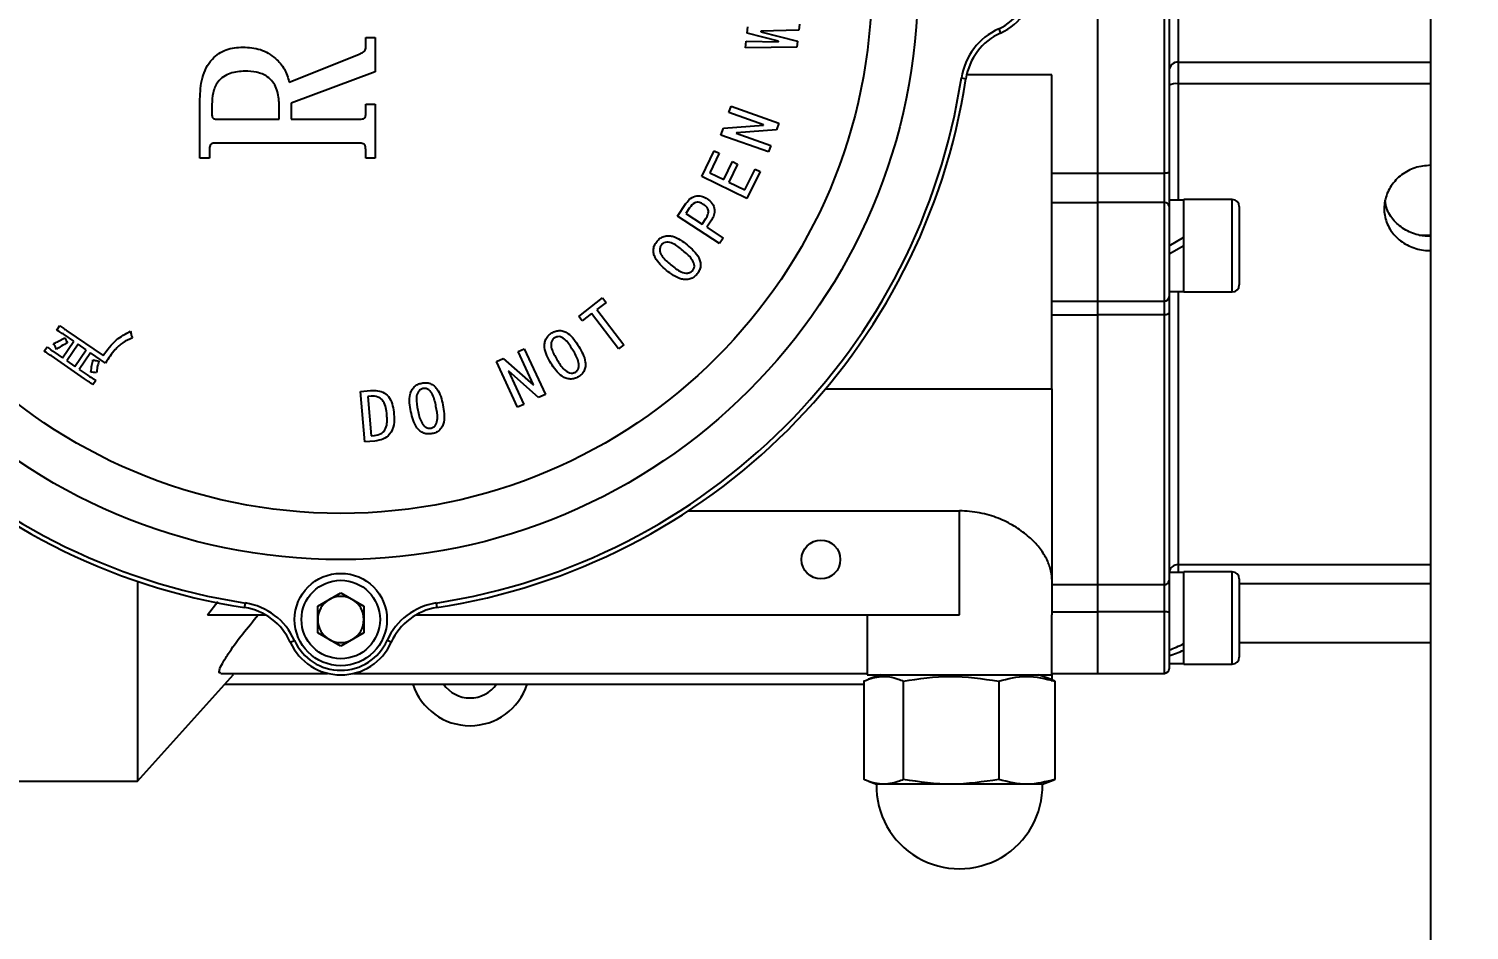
# Model space of a CAD drawing. Header units: millimetres. Extents: x 2749 to 2906, y 1537 to 1648.
# Drawn here: x 2789.11 to 2804.71, y 1610.29 to 1620.05 of the extents above; entities that cross this region are included whole.
import ezdxf

# ---------------------------------------------------------------- set-up
doc = ezdxf.new("R2010")
doc.units = ezdxf.units.MM
doc.layers.add('标注层', color=4, linetype='Continuous', lineweight=25)
doc.styles.get("Standard").update_dxf_attribs({"font": 'arial.ttf'})
doc.dimstyles.new('ISO-25', dxfattribs={"dimtxt": 2.5, "dimasz": 2.5, "dimexe": 1.25, "dimexo": 0.625, "dimtad": 1, "dimtxsty": 'Standard', "dimcen": 2.5, "dimadec": 0, "dimazin": 0, "dimtfac": 1, "dimtmove": 0, "dimatfit": 3, "dimfxl": 0, "dimarcsym": 0})

# ---------------------------------------------------------------- blocks, each defined once
blk = doc.blocks.new('*D17')
at = {"layer": 'Defpoints', "color": 0, "transparency": 16777216}
for p in [(2814.882, 1635.983), (2804.293, 1632.554), (2814.882, 1619.098)]:
    blk.add_point(p, dxfattribs=at)
at = {"layer": '标注层', "color": 0, "lineweight": -2, "transparency": 16777216}
for p, q in [((2804.293, 1632.554), (2804.293, 1637.983)), ((2814.882, 1619.098), (2814.882, 1637.983)), ((2800.213, 1635.983), (2796.133, 1635.983)), ((2804.293, 1635.983), (2814.882, 1635.983)), ((2818.962, 1635.983), (2823.042, 1635.983))]:
    blk.add_line(p, q, dxfattribs=at)
at = {"layer": '标注层', "color": 0, "transparency": 16777216}
for points in [[(2800.213, 1636.663), (2800.213, 1635.303), (2804.293, 1635.983)], [(2818.962, 1636.663), (2818.962, 1635.303), (2814.882, 1635.983)]]:
    blk.add_solid(points, dxfattribs=at)
at = {"layer": '标注层', "color": 0, "transparency": 16777216, "insert": (2809.587, 1639.287), "char_height": 3.5, "attachment_point": 5}
blk.add_mtext('75', dxfattribs=at)

msp = doc.modelspace()

# ---------------------------------------------------------------- linework, layer by layer
at = {"color": 7, "linetype": 'Continuous', "lineweight": 25}
for p, q in [((2800.6933, 1618.4885), (2800.6933, 1622.6201)), ((2801.4133, 1618.4885), (2801.4133, 1622.6201)), ((2801.4633, 1622.6063), (2801.4633, 1618.5024)), ((2801.5633, 1621.415), (2801.5633, 1619.6937)), ((2804.2933, 1620.5543), (2804.2933, 1601.5543)), ((2797.4603, 1620.1027), (2797.453, 1620.0394)), ((2792.7631, 1619.8431), (2792.7631, 1619.9598)), ((2792.7631, 1619.9598), (2792.8673, 1619.9598)), ((2792.8673, 1619.9598), (2792.8673, 1619.5877)), ((2796.8952, 1620.0068), (2796.9032, 1620.0764)), ((2797.2345, 1619.9202), (2796.8952, 1620.0068)), ((2797.0419, 1620.0285), (2797.0411, 1620.0223)), ((2797.0411, 1620.0223), (2797.4393, 1619.9192)), ((2797.453, 1620.0394), (2797.0419, 1620.0285)), ((2799.6189, 1620.0528), (2799.6395, 1620.0072)), ((2796.8772, 1619.8488), (2796.8851, 1619.9183)), ((2797.4321, 1619.856), (2796.8772, 1619.8488)), ((2796.8851, 1619.9183), (2797.2338, 1619.9139)), ((2797.2338, 1619.9139), (2797.2345, 1619.9202)), ((2797.4393, 1619.9192), (2797.4321, 1619.856)), ((2791.9356, 1619.4759), (2792.7038, 1619.7825)), ((2801.5633, 1619.6937), (2804.2933, 1619.6937)), ((2801.5633, 1619.6937), (2801.5633, 1619.4582)), ((2792.8673, 1619.5877), (2791.9563, 1619.2473)), ((2799.2143, 1619.5208), (2799.2637, 1619.5132)), ((2800.1933, 1619.5543), (2799.2714, 1619.5543)), ((2800.1933, 1616.1543), (2800.1933, 1619.5543)), ((2804.2933, 1619.4582), (2801.5633, 1619.4582)), ((2801.5633, 1619.4582), (2801.5633, 1618.1973)), ((2790.9673, 1618.6527), (2790.9673, 1619.29)), ((2791.0974, 1619.2327), (2791.0974, 1619.1172)), ((2791.8262, 1619.0749), (2791.8262, 1619.2538)), ((2791.9563, 1619.2473), (2791.9563, 1619.0749)), ((2792.7631, 1619.1196), (2792.7631, 1619.2363)), ((2792.7631, 1619.2363), (2792.8673, 1619.2363)), ((2792.8673, 1619.2363), (2792.8673, 1618.6527)), ((2796.6974, 1619.147), (2796.7221, 1619.2162)), ((2796.7221, 1619.2162), (2797.2374, 1619.0328)), ((2791.1568, 1619.0749), (2791.8262, 1619.0749)), ((2791.9563, 1619.0749), (2792.7034, 1619.0749)), ((2796.6373, 1618.9782), (2797.07, 1619.0108)), ((2797.0711, 1619.0139), (2796.6974, 1619.147)), ((2797.07, 1619.0108), (2797.0711, 1619.0139)), ((2797.2374, 1619.0328), (2797.2106, 1618.9575)), ((2796.6105, 1618.9028), (2796.6373, 1618.9782)), ((2797.1258, 1618.7194), (2796.6105, 1618.9028)), ((2796.7779, 1618.9248), (2796.7768, 1618.9218)), ((2796.7768, 1618.9218), (2797.1505, 1618.7887)), ((2797.2106, 1618.9575), (2796.7779, 1618.9248)), ((2791.0714, 1618.7434), (2791.0714, 1618.6527)), ((2792.7013, 1618.8146), (2791.1332, 1618.8146)), ((2792.7631, 1618.6527), (2792.7631, 1618.7434)), ((2796.4022, 1618.455), (2796.5383, 1618.7329)), ((2796.5928, 1618.7062), (2796.4888, 1618.4941)), ((2796.5383, 1618.7329), (2796.5928, 1618.7062)), ((2797.1505, 1618.7887), (2797.1258, 1618.7194)), ((2791.0714, 1618.6527), (2790.9673, 1618.6527)), ((2792.8673, 1618.6527), (2792.7631, 1618.6527)), ((2796.6407, 1618.4196), (2796.7362, 1618.6145)), ((2796.7907, 1618.5879), (2796.6952, 1618.393)), ((2796.7362, 1618.6145), (2796.7907, 1618.5879)), ((2796.8923, 1618.2148), (2796.4022, 1618.455)), ((2796.4888, 1618.4941), (2796.6407, 1618.4196)), ((2796.6952, 1618.393), (2796.87, 1618.3073)), ((2796.87, 1618.3073), (2796.981, 1618.5338)), ((2797.0354, 1618.5071), (2796.8923, 1618.2148)), ((2796.981, 1618.5338), (2797.0354, 1618.5071)), ((2800.1933, 1618.4885), (2800.6933, 1618.4885)), ((2800.6933, 1618.1713), (2800.6933, 1618.4885)), ((2800.6933, 1618.4885), (2801.4133, 1618.4885)), ((2801.4133, 1618.1713), (2801.4133, 1618.4885)), ((2801.4633, 1618.5024), (2801.4633, 1618.1323)), ((2796.141, 1618.0235), (2796.2314, 1618.1618)), ((2796.2715, 1618.1128), (2796.2314, 1618.0516)), ((2800.1933, 1618.1713), (2800.6933, 1618.1713)), ((2800.6933, 1617.1033), (2800.6933, 1618.1713)), ((2801.4133, 1618.1713), (2800.6933, 1618.1713)), ((2801.4133, 1617.1033), (2801.4133, 1618.1713)), ((2801.6233, 1618.1973), (2801.4633, 1618.1973)), ((2801.4633, 1618.1323), (2801.4633, 1617.1533)), ((2802.1483, 1618.2033), (2801.6233, 1618.2033)), ((2801.6233, 1617.2033), (2801.6233, 1618.2033)), ((2802.1483, 1617.2033), (2802.1483, 1618.2033)), ((2802.2233, 1618.1283), (2802.2233, 1617.2783)), ((2796.5957, 1617.726), (2796.141, 1618.0235)), ((2796.2314, 1618.0516), (2796.4069, 1617.9367)), ((2796.4069, 1617.9367), (2796.447, 1617.998)), ((2796.508, 1617.9808), (2796.4575, 1617.9036)), ((2796.4575, 1617.9036), (2796.6356, 1617.7871)), ((2796.6356, 1617.7871), (2796.5957, 1617.726)), ((2801.4633, 1617.7033), (2801.6233, 1617.7957)), ((2804.1703, 1617.8196), (2804.2933, 1617.8196)), ((2801.6233, 1617.7033), (2801.4633, 1617.611)), ((2795.0699, 1616.9381), (2795.3287, 1617.1381)), ((2795.3287, 1617.1381), (2795.3657, 1617.0903)), ((2801.4633, 1617.2093), (2801.6233, 1617.2093)), ((2801.4633, 1617.1533), (2801.4633, 1616.9779)), ((2801.5633, 1617.2093), (2801.5633, 1614.2489)), ((2801.6233, 1617.2033), (2802.1483, 1617.2033)), ((2795.3657, 1617.0903), (2795.2652, 1617.0127)), ((2795.2652, 1617.0127), (2795.5602, 1616.6309)), ((2800.1933, 1617.1033), (2800.6933, 1617.1033)), ((2800.6933, 1617.1033), (2801.4133, 1617.1033)), ((2800.6933, 1616.9537), (2800.6933, 1617.1033)), ((2801.4133, 1616.9537), (2801.4133, 1617.1033)), ((2801.4633, 1616.9779), (2801.4633, 1614.076)), ((2789.4177, 1616.7882), (2789.4521, 1616.8381)), ((2795.1069, 1616.8903), (2795.0699, 1616.9381)), ((2795.2074, 1616.968), (2795.1069, 1616.8903)), ((2795.5024, 1616.5862), (2795.2074, 1616.968)), ((2800.1933, 1616.9537), (2800.6933, 1616.9537)), ((2800.6933, 1614.0322), (2800.6933, 1616.9537)), ((2801.4133, 1616.9537), (2800.6933, 1616.9537)), ((2801.4133, 1614.0322), (2801.4133, 1616.9537)), ((2789.4793, 1616.4895), (2789.6027, 1616.6683)), ((2789.6027, 1616.6683), (2789.4975, 1616.7409)), ((2789.5266, 1616.783), (2789.9184, 1616.5127)), ((2789.2801, 1616.5609), (2789.3127, 1616.6082)), ((2789.7186, 1616.2623), (2789.3556, 1616.5127)), ((2789.3846, 1616.5547), (2789.4793, 1616.4895)), ((2789.6501, 1616.6356), (2789.5267, 1616.4568)), ((2789.6134, 1616.397), (2789.7368, 1616.5758)), ((2789.7368, 1616.5758), (2789.6501, 1616.6356)), ((2789.7841, 1616.5432), (2789.6607, 1616.3643)), ((2789.9446, 1616.4324), (2789.7841, 1616.5432)), ((2794.4145, 1616.557), (2794.481, 1616.5876)), ((2794.5796, 1616.198), (2794.4145, 1616.557)), ((2794.481, 1616.5876), (2794.7086, 1616.0925)), ((2795.5602, 1616.6309), (2795.5024, 1616.5862)), ((2789.5267, 1616.4568), (2789.6134, 1616.397)), ((2789.6607, 1616.3643), (2789.7476, 1616.3044)), ((2794.1798, 1616.4491), (2794.2523, 1616.4825)), ((2794.4075, 1615.954), (2794.1798, 1616.4491)), ((2794.2523, 1616.4825), (2794.5766, 1616.1965)), ((2789.8413, 1616.2435), (2789.8087, 1616.1963)), ((2794.3119, 1616.345), (2794.309, 1616.3437)), ((2794.309, 1616.3437), (2794.4741, 1615.9846)), ((2794.6363, 1616.0592), (2794.3119, 1616.345)), ((2794.5766, 1616.1965), (2794.5796, 1616.198)), ((2792.7069, 1616.1243), (2792.8154, 1616.1337)), ((2792.7547, 1615.5785), (2792.7069, 1616.1243)), ((2792.8208, 1616.0731), (2792.7857, 1616.07)), ((2792.7857, 1616.07), (2792.8228, 1615.6456)), ((2794.7086, 1616.0925), (2794.6363, 1616.0592)), ((2797.7433, 1616.1543), (2800.1933, 1616.1543)), ((2800.1933, 1616.1543), (2800.1933, 1614.0921)), ((2794.4741, 1615.9846), (2794.4075, 1615.954)), ((2792.8632, 1615.588), (2792.7547, 1615.5785)), ((2792.8228, 1615.6456), (2792.8579, 1615.6486)), ((2796.2566, 1614.8307), (2799.1933, 1614.8307)), ((2799.1933, 1613.7043), (2799.1933, 1614.8307)), ((2801.5633, 1614.2489), (2804.2933, 1614.2489)), ((2801.5633, 1614.2489), (2801.5633, 1614.1654)), ((2802.1483, 1614.1714), (2801.6233, 1614.1714)), ((2801.6233, 1613.1714), (2801.6233, 1614.1714)), ((2802.1483, 1613.1714), (2802.1483, 1614.1714)), ((2790.2933, 1614.0672), (2790.2933, 1611.9043)), ((2800.1933, 1614.0921), (2800.1933, 1613.7043)), ((2800.1933, 1614.0322), (2800.6933, 1614.0322)), ((2800.6933, 1613.7369), (2800.6933, 1614.0322)), ((2800.6933, 1614.0322), (2801.4133, 1614.0322)), ((2801.4133, 1613.7369), (2801.4133, 1614.0322)), ((2801.6233, 1614.1654), (2801.4633, 1614.1654)), ((2801.4633, 1614.076), (2801.4633, 1613.7314)), ((2802.2233, 1614.0964), (2802.2233, 1613.2464)), ((2804.2933, 1614.0411), (2802.2233, 1614.0411)), ((2792.2433, 1613.7987), (2792.4933, 1613.943)), ((2792.4933, 1613.943), (2792.7433, 1613.7987)), ((2791.0482, 1613.7043), (2791.1621, 1613.85)), ((2791.0482, 1613.7043), (2791.6784, 1613.7043)), ((2791.4521, 1613.7839), (2791.4597, 1613.8333)), ((2792.2433, 1613.51), (2792.2433, 1613.7987)), ((2792.7433, 1613.7987), (2792.7433, 1613.51)), ((2793.3081, 1613.7043), (2799.1933, 1613.7043)), ((2793.5268, 1613.8333), (2793.5344, 1613.7839)), ((2798.1933, 1613.7043), (2798.1933, 1613.0543)), ((2800.1933, 1613.7369), (2800.6933, 1613.7369)), ((2800.1933, 1613.0543), (2800.1933, 1613.7043)), ((2800.6933, 1613.0714), (2800.6933, 1613.7369)), ((2801.4133, 1613.7369), (2800.6933, 1613.7369)), ((2801.4133, 1613.0714), (2801.4133, 1613.7369)), ((2801.4633, 1613.7314), (2801.4633, 1613.1214)), ((2791.9461, 1613.4082), (2791.9917, 1613.4287)), ((2792.4933, 1613.3657), (2792.2433, 1613.51)), ((2792.7433, 1613.51), (2792.4933, 1613.3657)), ((2793.0405, 1613.4082), (2792.9949, 1613.4287)), ((2802.2233, 1613.4043), (2804.2933, 1613.4043)), ((2801.4633, 1613.1774), (2801.6233, 1613.1774)), ((2801.6233, 1613.1714), (2802.1483, 1613.1714)), ((2790.2933, 1611.9043), (2791.3299, 1613.0588)), ((2791.1952, 1613.0714), (2792.3511, 1613.0714)), ((2791.2361, 1612.9543), (2798.1594, 1612.9543)), ((2792.6355, 1613.0714), (2798.1933, 1613.0714)), ((2798.1594, 1612.9873), (2798.1594, 1611.9214)), ((2798.1933, 1613.0543), (2800.1933, 1613.0543)), ((2798.3383, 1613.0543), (2798.2068, 1613.0065)), ((2798.585, 1612.9873), (2798.585, 1611.9214)), ((2799.6188, 1612.9873), (2799.6188, 1611.9214)), ((2800.1798, 1613.0065), (2800.0483, 1613.0543)), ((2800.2271, 1612.9873), (2800.1781, 1613.0069)), ((2800.1933, 1613.0714), (2800.6933, 1613.0714)), ((2800.1933, 1613.0543), (2800.1933, 1612.9836)), ((2800.2271, 1612.9873), (2800.2271, 1611.9214)), ((2800.6933, 1613.0714), (2801.4133, 1613.0714)), ((2786.9933, 1611.9043), (2790.2933, 1611.9043)), ((2798.2068, 1611.9022), (2798.2934, 1611.8707)), ((2800.0931, 1611.8707), (2798.2934, 1611.8707)), ((2800.0931, 1611.8707), (2800.1798, 1611.9022)), ((2800.1781, 1611.9018), (2800.2271, 1611.9214))]:
    msp.add_line(p, q, dxfattribs=at)
at = {"color": 7, "linetype": 'Continuous', "lineweight": 25, "flags": 128}
for points in [[(2801.4633, 1618.5024), (2801.4623, 1618.4997), (2801.4595, 1618.4971), (2801.4549, 1618.4947), (2801.4486, 1618.4926), (2801.4411, 1618.4909), (2801.4324, 1618.4896), (2801.423, 1618.4888), (2801.4133, 1618.4885)], [(2801.4633, 1616.9779), (2801.4623, 1616.9732), (2801.4595, 1616.9686), (2801.4549, 1616.9644), (2801.4486, 1616.9608), (2801.4411, 1616.9578), (2801.4324, 1616.9555), (2801.423, 1616.9542), (2801.4133, 1616.9537)]]:
    msp.add_lwpolyline(points, dxfattribs=at)
at = {"color": 7, "linetype": 'Continuous', "lineweight": 25}
for centre, radius in [((2792.4933, 1620.5543), 6.25), ((2792.4933, 1620.5543), 5.75), ((2797.6933, 1614.3043), 0.21), ((2792.4933, 1613.6543), 0.5), ((2792.4933, 1613.6543), 0.425)]:
    msp.add_circle(centre, radius, dxfattribs=at)
for centre, radius, start, end in [((2799.3933, 1620.5543), 0.55, 294.22304, 65.77696), ((2799.3933, 1620.5543), 0.6, 294.22304, 65.77696), ((2799.9061, 1619.4144), 0.7, 114.22304, 171.25759), ((2799.9061, 1619.4144), 0.65, 114.22304, 171.25759), ((2801.5611, 1619.5958), 0.0979, 88.74794, 178.69067), ((2792.4933, 1620.5543), 6.85, 188.74241, 261.25759), ((2792.4933, 1620.5543), 6.8, 188.74241, 261.25759), ((2792.4933, 1620.5543), 6.8, 278.74241, 351.25759), ((2792.4933, 1620.5543), 6.85, 278.74241, 351.25759), ((2801.539, 1619.2994), 0.1607, 81.31236, 118.1253), ((2801.4182, 1618.1261), 0.0455, 7.92066, 96.17043), ((2802.1483, 1618.1283), 0.075, 0, 90), ((2801.4133, 1617.1533), 0.05, 270, 0), ((2802.1483, 1617.2783), 0.075, 270, 0), ((2801.5626, 1614.1494), 0.0995, 89.62251, 170.74723), ((2802.1483, 1614.0964), 0.075, 0, 90), ((2801.4162, 1614.0793), 0.0472, 266.45326, 355.94788), ((2792.4933, 1613.6543), 0.25, 120, 180), ((2792.4933, 1613.6543), 0.25, 60, 120), ((2792.4933, 1613.6543), 0.25, 0, 60), ((2791.3533, 1613.1415), 0.65, 24.22304, 81.25759), ((2791.3533, 1613.1415), 0.7, 24.22304, 81.25759), ((2793.6332, 1613.1415), 0.7, 98.74241, 155.77696), ((2793.6332, 1613.1415), 0.65, 98.74241, 155.77696), ((2801.4256, 1613.6182), 0.1193, 71.61151, 95.94028), ((2792.4933, 1613.6543), 0.25, 180, 240), ((2792.4933, 1613.6543), 0.25, 300, 0), ((2792.4933, 1613.6543), 0.6, 204.22304, 335.77696), ((2792.4933, 1613.6543), 0.55, 204.22304, 335.77696), ((2792.4933, 1613.6543), 0.25, 240, 300), ((2802.1483, 1613.2464), 0.075, 270, 0), ((2801.4133, 1613.1214), 0.05, 270, 0), ((2793.8933, 1613.1543), 0.65, 197.92021, 342.07979), ((2793.8933, 1613.1543), 0.35, 214.8499, 325.1501), ((2799.1933, 1611.8543), 0.9, 178.96068, 1.03932)]:
    msp.add_arc(centre, radius, start, end, dxfattribs=at)
for centre, start_param, end_param in [((2801.4633, 1613.6714), 4.5515137, 4.7396171), ((2801.6233, 1613.6714), 4.3634104, 4.5515137)]:
    msp.add_ellipse(centre, major_axis=(0.8446, 0.4008), ratio=0.3419987, start_param=start_param, end_param=end_param, dxfattribs=at)
for points, knots in [([(2790.9673, 1619.29), (2790.9711, 1619.3679), (2790.9787, 1619.523), (2791.0777, 1619.7244), (2791.2492, 1619.8422), (2791.3718, 1619.8512), (2791.4333, 1619.8557)], [0, 0, 0, 0, 0.2810392, 0.5602761, 0.7796325, 1, 1, 1, 1]), ([(2791.4333, 1619.8557), (2791.4978, 1619.8517), (2791.6264, 1619.8436), (2791.7814, 1619.746), (2791.8919, 1619.6211), (2791.921, 1619.5242), (2791.9356, 1619.4759)], [0, 0, 0, 0, 0.2803628, 0.5596047, 0.780272, 1, 1, 1, 1]), ([(2792.7038, 1619.7825), (2792.719, 1619.7897), (2792.7402, 1619.7998), (2792.7607, 1619.8231), (2792.7623, 1619.8364), (2792.7631, 1619.8431)], [0, 0, 0, 0, 0.5609872, 0.7794917, 1, 1, 1, 1]), ([(2791.4565, 1619.5954), (2791.4017, 1619.5919), (2791.2926, 1619.585), (2791.1586, 1619.4945), (2791.103, 1619.3613), (2791.0993, 1619.2756), (2791.0974, 1619.2327)], [0, 0, 0, 0, 0.2805488, 0.5587988, 0.7789009, 1, 1, 1, 1]), ([(2791.8262, 1619.2538), (2791.8208, 1619.3073), (2791.8101, 1619.414), (2791.7128, 1619.5382), (2791.5822, 1619.5895), (2791.4985, 1619.5935), (2791.4565, 1619.5954)], [0, 0, 0, 0, 0.279886, 0.5587107, 0.7788981, 1, 1, 1, 1]), ([(2791.0974, 1619.1172), (2791.0982, 1619.1101), (2791.0994, 1619.0996), (2791.1073, 1619.0878), (2791.124, 1619.0747), (2791.1422, 1619.0748), (2791.1568, 1619.0749)], [0, 0, 0, 0, 0.25019966, 0.37607682, 0.50135618, 1, 1, 1, 1]), ([(2792.7034, 1619.0749), (2792.7113, 1619.0751), (2792.7271, 1619.0755), (2792.7502, 1619.0817), (2792.7612, 1619.1008), (2792.7625, 1619.1133), (2792.7631, 1619.1196)], [0, 0, 0, 0, 0.28095, 0.5593913, 0.7788725, 1, 1, 1, 1]), ([(2791.1332, 1618.8146), (2791.1264, 1618.8144), (2791.1126, 1618.8139), (2791.0924, 1618.8075), (2791.071, 1618.7844), (2791.0712, 1618.7604), (2791.0714, 1618.7434)], [0, 0, 0, 0, 0.1859236, 0.3761413, 0.5613875, 1, 1, 1, 1]), ([(2792.7631, 1618.7434), (2792.7627, 1618.7551), (2792.762, 1618.7713), (2792.7565, 1618.7914), (2792.7463, 1618.806), (2792.7257, 1618.8139), (2792.7095, 1618.8144), (2792.7013, 1618.8146)], [0, 0, 0, 0, 0.3138295, 0.4373465, 0.5603309, 0.7793924, 1, 1, 1, 1]), ([(2804.2933, 1618.5746), (2804.2372, 1618.5693), (2804.1249, 1618.5588), (2803.9754, 1618.4771), (2803.8616, 1618.3575), (2803.7963, 1618.2092), (2803.7871, 1618.0513), (2803.8347, 1617.9012), (2803.9338, 1617.7752), (2804.0734, 1617.687), (2804.2012, 1617.6535), (2804.2753, 1617.6512), (2804.2933, 1617.6507)], [0, 0, 0, 0, 0.1071487, 0.2142894, 0.3216359, 0.4291172, 0.5363755, 0.6434019, 0.7505473, 0.8579778, 0.9654163, 1, 1, 1, 1]), ([(2796.2314, 1618.1618), (2796.2467, 1618.1818), (2796.2771, 1618.2219), (2796.3452, 1618.248), (2796.4105, 1618.2415), (2796.4448, 1618.222), (2796.4619, 1618.2122)], [0, 0, 0, 0, 0.28043224, 0.55915827, 0.77921584, 1, 1, 1, 1]), ([(2796.422, 1618.1511), (2796.4074, 1618.1601), (2796.3787, 1618.1779), (2796.3135, 1618.1721), (2796.2875, 1618.1354), (2796.2715, 1618.1128)], [0, 0, 0, 0, 0.2824659, 0.5592965, 1, 1, 1, 1]), ([(2796.447, 1617.998), (2796.4556, 1618.0124), (2796.4727, 1618.041), (2796.4798, 1618.0908), (2796.4542, 1618.1282), (2796.4327, 1618.1435), (2796.422, 1618.1511)], [0, 0, 0, 0, 0.28132977, 0.55928159, 0.77877216, 1, 1, 1, 1]), ([(2796.4619, 1618.2122), (2796.4818, 1618.1968), (2796.5215, 1618.1659), (2796.5461, 1618.097), (2796.5374, 1618.032), (2796.5178, 1617.9979), (2796.508, 1617.9808)], [0, 0, 0, 0, 0.2802243, 0.55899, 0.7791212, 1, 1, 1, 1]), ([(2804.2933, 1617.8043), (2804.2553, 1617.8066), (2804.1615, 1617.8122), (2804.0202, 1617.8668), (2803.8954, 1617.9692), (2803.8183, 1618.0851), (2803.8085, 1618.1662), (2803.8049, 1618.1958)], [0, 0, 0, 0, 0.1595183, 0.3940874, 0.6292178, 0.8649266, 1, 1, 1, 1]), ([(2795.9183, 1617.7518), (2795.9289, 1617.7633), (2795.95, 1617.7863), (2795.9927, 1617.8075), (2796.0394, 1617.8144), (2796.1014, 1617.8051), (2796.1718, 1617.7691), (2796.221, 1617.7312), (2796.2456, 1617.7122)], [0, 0, 0, 0, 0.1250236, 0.2498764, 0.3747374, 0.4996767, 0.7495324, 1, 1, 1, 1]), ([(2796.0209, 1617.4367), (2795.9973, 1617.4571), (2795.9501, 1617.4979), (2795.9009, 1617.5604), (2795.8804, 1617.62), (2795.8783, 1617.6674), (2795.8909, 1617.7135), (2795.9092, 1617.739), (2795.9183, 1617.7518)], [0, 0, 0, 0, 0.2504425, 0.5002198, 0.6251881, 0.7501067, 0.8749903, 1, 1, 1, 1]), ([(2795.9655, 1617.7133), (2795.9595, 1617.7037), (2795.9475, 1617.6846), (2795.947, 1617.6501), (2795.9552, 1617.6174), (2795.9922, 1617.5609), (2796.0351, 1617.525), (2796.0695, 1617.4962)], [0, 0, 0, 0, 0.12448385, 0.2492615, 0.37426575, 0.49946841, 1, 1, 1, 1]), ([(2796.197, 1617.6526), (2796.1626, 1617.6809), (2796.1112, 1617.7232), (2796.0346, 1617.746), (2795.9898, 1617.7364), (2795.9736, 1617.721), (2795.9655, 1617.7133)], [0, 0, 0, 0, 0.5018244, 0.7501206, 0.8752079, 1, 1, 1, 1]), ([(2796.3055, 1617.436), (2796.3115, 1617.4456), (2796.3234, 1617.4648), (2796.3225, 1617.5112), (2796.2842, 1617.5818), (2796.232, 1617.6242), (2796.197, 1617.6526)], [0, 0, 0, 0, 0.1247339, 0.2498018, 0.4982162, 1, 1, 1, 1]), ([(2796.2456, 1617.7122), (2796.2693, 1617.6917), (2796.3166, 1617.6509), (2796.3662, 1617.5888), (2796.3886, 1617.5297), (2796.3919, 1617.4823), (2796.3801, 1617.4358), (2796.3618, 1617.4102), (2796.3527, 1617.3974)], [0, 0, 0, 0, 0.2504389, 0.5003001, 0.6253091, 0.7501851, 0.8749809, 1, 1, 1, 1]), ([(2796.0695, 1617.4962), (2796.1045, 1617.4674), (2796.1569, 1617.4243), (2796.2351, 1617.4033), (2796.2806, 1617.4127), (2796.2972, 1617.4282), (2796.3055, 1617.436)], [0, 0, 0, 0, 0.50177061, 0.75013005, 0.8752464, 1, 1, 1, 1]), ([(2796.3527, 1617.3974), (2796.3419, 1617.3858), (2796.3205, 1617.3627), (2796.2772, 1617.3415), (2796.23, 1617.3346), (2796.1671, 1617.3436), (2796.0955, 1617.3792), (2796.0458, 1617.4175), (2796.0209, 1617.4367)], [0, 0, 0, 0, 0.1250185, 0.2498688, 0.3747647, 0.4997362, 0.7495542, 1, 1, 1, 1]), ([(2789.4521, 1616.8381), (2789.4656, 1616.8273), (2789.4898, 1616.8081), (2789.5153, 1616.7907), (2789.5266, 1616.783)], [0, 0, 0, 0, 0.55991269, 1, 1, 1, 1]), ([(2789.3825, 1616.6417), (2789.3964, 1616.6487), (2789.4193, 1616.66), (2789.4505, 1616.6773), (2789.477, 1616.6917), (2789.495, 1616.7008), (2789.504, 1616.7053)], [0, 0, 0, 0, 0.3399647, 0.5599825, 0.7799972, 1, 1, 1, 1]), ([(2789.4975, 1616.7409), (2789.4827, 1616.75), (2789.4564, 1616.7662), (2789.4295, 1616.7814), (2789.4177, 1616.7882)], [0, 0, 0, 0, 0.5600049, 1, 1, 1, 1]), ([(2789.504, 1616.7053), (2789.5089, 1616.6952), (2789.5176, 1616.6771), (2789.5291, 1616.6607), (2789.5341, 1616.6534)], [0, 0, 0, 0, 0.5597588, 1, 1, 1, 1]), ([(2789.9184, 1616.5127), (2789.9633, 1616.5747), (2790.0435, 1616.6852), (2790.1639, 1616.7485), (2790.2168, 1616.7764)], [0, 0, 0, 0, 0.5605856, 1, 1, 1, 1]), ([(2790.2369, 1616.7044), (2790.2017, 1616.6893), (2790.1314, 1616.6592), (2790.0306, 1616.5647), (2789.9772, 1616.4826), (2789.9446, 1616.4324)], [0, 0, 0, 0, 0.2800029, 0.5596281, 1, 1, 1, 1]), ([(2790.2168, 1616.7764), (2790.2188, 1616.7624), (2790.2222, 1616.7374), (2790.2324, 1616.7145), (2790.2369, 1616.7044)], [0, 0, 0, 0, 0.5607327, 1, 1, 1, 1]), ([(2794.7694, 1616.4308), (2794.7542, 1616.4577), (2794.7237, 1616.5116), (2794.6987, 1616.5864), (2794.6993, 1616.6489), (2794.713, 1616.6939), (2794.7402, 1616.7328), (2794.7657, 1616.7506), (2794.7785, 1616.7595)], [0, 0, 0, 0, 0.2504428, 0.50019889, 0.62516695, 0.75009808, 0.87495011, 1, 1, 1, 1]), ([(2794.8097, 1616.7078), (2794.801, 1616.7009), (2794.7835, 1616.6869), (2794.7716, 1616.6549), (2794.7681, 1616.6216), (2794.7841, 1616.5565), (2794.8122, 1616.5086), (2794.8347, 1616.4703)], [0, 0, 0, 0, 0.124499, 0.2492713, 0.3742767, 0.4995124, 1, 1, 1, 1]), ([(2794.7785, 1616.7595), (2794.7923, 1616.7667), (2794.8197, 1616.781), (2794.8666, 1616.7868), (2794.9125, 1616.7778), (2794.9675, 1616.7484), (2795.0211, 1616.6912), (2795.0545, 1616.6394), (2795.0712, 1616.6135)], [0, 0, 0, 0, 0.1250104, 0.2498236, 0.3747134, 0.4996923, 0.749555, 1, 1, 1, 1]), ([(2795.0059, 1616.5739), (2794.9832, 1616.6118), (2794.9492, 1616.6686), (2794.8852, 1616.7154), (2794.8402, 1616.7214), (2794.8199, 1616.7123), (2794.8097, 1616.7078)], [0, 0, 0, 0, 0.5018971, 0.7502089, 0.875245, 1, 1, 1, 1]), ([(2789.3556, 1616.5127), (2789.3418, 1616.522), (2789.317, 1616.5387), (2789.2914, 1616.5541), (2789.2801, 1616.5609)], [0, 0, 0, 0, 0.55998517, 1, 1, 1, 1]), ([(2789.3127, 1616.6082), (2789.3259, 1616.5978), (2789.3493, 1616.5793), (2789.3738, 1616.5623), (2789.3846, 1616.5547)], [0, 0, 0, 0, 0.55998233, 1, 1, 1, 1]), ([(2789.4143, 1616.5809), (2789.4095, 1616.5929), (2789.401, 1616.6143), (2789.3881, 1616.6333), (2789.3825, 1616.6417)], [0, 0, 0, 0, 0.56009469, 1, 1, 1, 1]), ([(2789.5341, 1616.6534), (2789.511, 1616.641), (2789.4698, 1616.6189), (2789.4312, 1616.5925), (2789.4143, 1616.5809)], [0, 0, 0, 0, 0.56002331, 1, 1, 1, 1]), ([(2795.0354, 1616.3354), (2795.0441, 1616.3424), (2795.0616, 1616.3565), (2795.0763, 1616.4), (2795.0639, 1616.4788), (2795.0292, 1616.5358), (2795.0059, 1616.5739)], [0, 0, 0, 0, 0.1246452, 0.2496934, 0.4982222, 1, 1, 1, 1]), ([(2795.0712, 1616.6135), (2795.0865, 1616.5865), (2795.1171, 1616.5326), (2795.1429, 1616.458), (2795.1441, 1616.3954), (2795.1316, 1616.3499), (2795.105, 1616.3104), (2795.0794, 1616.2926), (2795.0666, 1616.2837)], [0, 0, 0, 0, 0.25042708, 0.50028505, 0.62526288, 0.7501525, 0.8750109, 1, 1, 1, 1]), ([(2789.788, 1616.3348), (2789.7911, 1616.3597), (2789.7966, 1616.4042), (2789.8056, 1616.4481), (2789.8095, 1616.4674)], [0, 0, 0, 0, 0.5600374, 1, 1, 1, 1]), ([(2789.8095, 1616.4674), (2789.8214, 1616.4642), (2789.8426, 1616.4585), (2789.8644, 1616.4553), (2789.8739, 1616.4539)], [0, 0, 0, 0, 0.5601524, 1, 1, 1, 1]), ([(2789.8739, 1616.4539), (2789.8675, 1616.4307), (2789.856, 1616.3892), (2789.8511, 1616.3464), (2789.849, 1616.3276)], [0, 0, 0, 0, 0.55990481, 1, 1, 1, 1]), ([(2795.0666, 1616.2837), (2795.0527, 1616.2765), (2795.0249, 1616.262), (2794.9774, 1616.2566), (2794.931, 1616.2658), (2794.8753, 1616.2952), (2794.8201, 1616.3522), (2794.7863, 1616.4046), (2794.7694, 1616.4308)], [0, 0, 0, 0, 0.12500177, 0.24983811, 0.37476676, 0.49976661, 0.74955707, 1, 1, 1, 1]), ([(2794.8347, 1616.4703), (2794.8579, 1616.4316), (2794.8926, 1616.3739), (2794.9587, 1616.3282), (2795.0044, 1616.3218), (2795.025, 1616.3309), (2795.0354, 1616.3354)], [0, 0, 0, 0, 0.5017913, 0.7501255, 0.8752535, 1, 1, 1, 1]), ([(2789.8087, 1616.1963), (2789.7921, 1616.2089), (2789.7625, 1616.2315), (2789.732, 1616.2529), (2789.7186, 1616.2623)], [0, 0, 0, 0, 0.5599904, 1, 1, 1, 1]), ([(2789.7476, 1616.3044), (2789.7649, 1616.2927), (2789.7958, 1616.2719), (2789.8274, 1616.2522), (2789.8413, 1616.2435)], [0, 0, 0, 0, 0.5599939, 1, 1, 1, 1]), ([(2789.849, 1616.3276), (2789.8376, 1616.3287), (2789.8172, 1616.3306), (2789.7969, 1616.3335), (2789.788, 1616.3348)], [0, 0, 0, 0, 0.5599761, 1, 1, 1, 1]), ([(2793.252, 1615.9076), (2793.2466, 1615.9383), (2793.2359, 1615.9996), (2793.2373, 1616.0789), (2793.259, 1616.1381), (2793.2874, 1616.1759), (2793.3261, 1616.2038), (2793.3564, 1616.2119), (2793.3715, 1616.216)], [0, 0, 0, 0, 0.25044695, 0.50023053, 0.62520491, 0.75010616, 0.87497665, 1, 1, 1, 1]), ([(2793.3715, 1616.216), (2793.3869, 1616.2183), (2793.4178, 1616.2227), (2793.4642, 1616.2122), (2793.5047, 1616.1882), (2793.5466, 1616.1416), (2793.5784, 1616.0695), (2793.5925, 1616.0091), (2793.5996, 1615.9789)], [0, 0, 0, 0, 0.12502337, 0.2498643, 0.37474056, 0.49972367, 0.74954969, 1, 1, 1, 1]), ([(2792.8154, 1616.1337), (2792.8413, 1616.1347), (2792.8928, 1616.1367), (2792.9689, 1616.1131), (2793.0284, 1616.0528), (2793.0582, 1615.9698), (2793.0655, 1615.9095), (2793.0692, 1615.8794)], [0, 0, 0, 0, 0.1870714, 0.373421, 0.5592053, 0.7792806, 1, 1, 1, 1]), ([(2792.9926, 1615.8727), (2792.9897, 1615.8978), (2792.9838, 1615.9477), (2792.9633, 1616.0091), (2792.9296, 1616.0474), (2792.885, 1616.0733), (2792.8464, 1616.0732), (2792.8208, 1616.0731)], [0, 0, 0, 0, 0.2508687, 0.5007925, 0.6258298, 0.7509165, 1, 1, 1, 1]), ([(2793.3837, 1616.1566), (2793.373, 1616.153), (2793.3517, 1616.1458), (2793.3297, 1616.1193), (2793.315, 1616.089), (2793.3084, 1616.0218), (2793.3188, 1615.9669), (2793.3272, 1615.923)], [0, 0, 0, 0, 0.1245273, 0.2493312, 0.3743266, 0.4995467, 1, 1, 1, 1]), ([(2793.5244, 1615.9635), (2793.5157, 1616.0071), (2793.5026, 1616.0723), (2793.4577, 1616.1381), (2793.4171, 1616.1591), (2793.3948, 1616.1574), (2793.3837, 1616.1566)], [0, 0, 0, 0, 0.5019162, 0.7502175, 0.8752235, 1, 1, 1, 1]), ([(2793.484, 1615.668), (2793.4684, 1615.6658), (2793.4372, 1615.6614), (2793.3903, 1615.6722), (2793.3494, 1615.6967), (2793.3064, 1615.7432), (2793.2737, 1615.816), (2793.2592, 1615.877), (2793.252, 1615.9076)], [0, 0, 0, 0, 0.1250128, 0.2498419, 0.3747648, 0.4997804, 0.749574, 1, 1, 1, 1]), ([(2793.3272, 1615.923), (2793.3361, 1615.8786), (2793.3495, 1615.8122), (2793.3966, 1615.7465), (2793.4378, 1615.7251), (2793.4604, 1615.7266), (2793.4717, 1615.7274)], [0, 0, 0, 0, 0.50179082, 0.75015125, 0.87526386, 1, 1, 1, 1]), ([(2793.4717, 1615.7274), (2793.4824, 1615.7311), (2793.5037, 1615.7385), (2793.5322, 1615.7749), (2793.5471, 1615.8537), (2793.5335, 1615.9195), (2793.5244, 1615.9635)], [0, 0, 0, 0, 0.1246783, 0.2496939, 0.4981609, 1, 1, 1, 1]), ([(2793.5996, 1615.9789), (2793.6051, 1615.9482), (2793.616, 1615.8868), (2793.6152, 1615.8074), (2793.5952, 1615.7476), (2793.568, 1615.7087), (2793.5294, 1615.6804), (2793.4992, 1615.6721), (2793.484, 1615.668)], [0, 0, 0, 0, 0.2504454, 0.50030964, 0.62528969, 0.75020391, 0.8749907, 1, 1, 1, 1]), ([(2792.8579, 1615.6486), (2792.8829, 1615.6529), (2792.9206, 1615.6594), (2792.9606, 1615.6913), (2792.9877, 1615.7342), (2792.997, 1615.7979), (2792.9941, 1615.8478), (2792.9926, 1615.8727)], [0, 0, 0, 0, 0.2491576, 0.3742089, 0.4992119, 0.7491473, 1, 1, 1, 1]), ([(2793.0692, 1615.8794), (2793.0712, 1615.8412), (2793.0752, 1615.7653), (2793.0356, 1615.6612), (2792.9521, 1615.6025), (2792.8929, 1615.5928), (2792.8632, 1615.588)], [0, 0, 0, 0, 0.2813033, 0.5596079, 0.7794179, 1, 1, 1, 1]), ([(2800.1933, 1614.0921), (2800.1933, 1614.131), (2800.1874, 1614.1703), (2800.1649, 1614.2494), (2800.1483, 1614.2893), (2800.1152, 1614.3494), (2800.1027, 1614.3696), (2800.0752, 1614.4095), (2800.0602, 1614.4292), (2800.0116, 1614.4876), (2799.9743, 1614.5255), (2799.8888, 1614.5984), (2799.8402, 1614.6338), (2799.7341, 1614.6977), (2799.6764, 1614.7265), (2799.5497, 1614.7761), (2799.4826, 1614.7959), (2799.3769, 1614.8164), (2799.3405, 1614.8218), (2799.2673, 1614.8289), (2799.2304, 1614.8307), (2799.1933, 1614.8307)], [0, 0, 0, 0, 0.125, 0.125, 0.25, 0.25, 0.3125, 0.3125, 0.375, 0.375, 0.5, 0.5, 0.625, 0.625, 0.75, 0.75, 0.875, 0.875, 0.9375, 0.9375, 1, 1, 1, 1]), ([(2791.1952, 1613.0788), (2791.1885, 1613.077), (2791.1689, 1613.0718), (2791.1801, 1613.117), (2791.2207, 1613.1992), (2791.3026, 1613.328), (2791.4307, 1613.5037), (2791.5426, 1613.6362), (2791.6001, 1613.7043)], [0, 0, 0, 0, 0.0778124, 0.2294001, 0.3721369, 0.5274504, 0.7569732, 1, 1, 1, 1]), ([(2798.1594, 1612.9873), (2798.1612, 1612.9881), (2798.2225, 1613.0151), (2798.3466, 1613.051), (2798.4879, 1613.028), (2798.567, 1612.9948), (2798.585, 1612.9873)], [0, 0, 0, 0, 0.0128358, 0.4369045, 0.8723091, 1, 1, 1, 1]), ([(2798.585, 1612.9873), (2798.7542, 1613.0123), (2799.0987, 1613.0633), (2799.4434, 1613.0129), (2799.6188, 1612.9873)], [0, 0, 0, 0, 0.4912125, 1, 1, 1, 1]), ([(2799.6188, 1612.9873), (2799.7184, 1613.0123), (2799.9211, 1613.0633), (2800.1239, 1613.0129), (2800.2271, 1612.9873)], [0, 0, 0, 0, 0.4912125, 1, 1, 1, 1]), ([(2798.585, 1611.9214), (2798.567, 1611.9139), (2798.4895, 1611.8814), (2798.3483, 1611.8575), (2798.2242, 1611.8928), (2798.1612, 1611.9206), (2798.1594, 1611.9214)], [0, 0, 0, 0, 0.12769017, 0.55140832, 0.98716431, 1, 1, 1, 1]), ([(2799.6188, 1611.9214), (2799.4496, 1611.8963), (2799.105, 1611.8454), (2798.7603, 1611.8958), (2798.585, 1611.9214)], [0, 0, 0, 0, 0.4912125, 1, 1, 1, 1]), ([(2800.2271, 1611.9214), (2800.1276, 1611.8963), (2799.9248, 1611.8454), (2799.722, 1611.8958), (2799.6188, 1611.9214)], [0, 0, 0, 0, 0.4912125, 1, 1, 1, 1])]:
    msp.add_open_spline(points, degree=3, knots=knots, dxfattribs=at)

# ---------------------------------------------------------------- dimensions: what is measured, and where the dimension line sits
at = {"layer": '标注层'}
dim = msp.add_linear_dim(base=(2814.8815, 1635.9828), p1=(2804.2933, 1632.5543), p2=(2814.8815, 1619.0984), text='75', dimstyle='ISO-25', override={"dimtxt": 3.5, "dimasz": 4.08, "dimexe": 2, "dimexo": 0, "dimgap": 1.524, "dimtih": 1, "dimtoh": 1, "dimlfac": 10, "dimzin": 0, "dimadec": 2, "dimtzin": 0}, dxfattribs=at)
dim.commit()
dim.dimension.update_dxf_attribs({"geometry": '*D17', "text_midpoint": (2809.5874, 1635.9828), "dimtype": 160})

doc.saveas('drawing.dxf')
